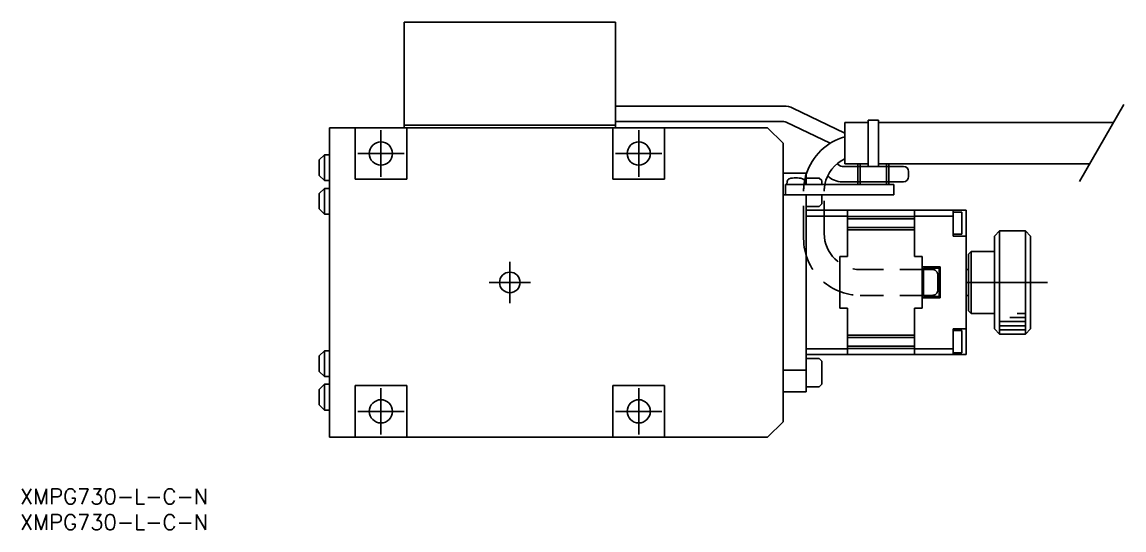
# Model space of a CAD drawing. Extents: x -2 to 328, y -8 to 323.
# Drawn here: x 0.4 to 214.1, y -8 to 90.5 of the extents above; entities that cross this region are included whole.
import ezdxf

# ---------------------------------------------------------------- set-up
doc = ezdxf.new("R2010")
doc.units = 0
doc.header["$LTSCALE"] = 0.5
doc.linetypes.add('CENTER', pattern=[50.8, 31.75, -6.35, 6.35, -6.35])
doc.linetypes.add('DASHED', pattern=[19.05, 12.7, -6.35])
for name, color, linetype in [('MSM_CENTER', 1, 'CENTER'), ('MSM_CONTINUOUS', 7, 'CONTINUOUS'), ('MSM_DASHED', 4, 'DASHED'), ('MSM_NARROW', 5, 'CONTINUOUS'), ('MSM_PART_NUMBER', 7, 'CONTINUOUS')]:
    doc.layers.add(name, color=color, linetype=linetype)
doc.styles.get("Standard").update_dxf_attribs({"font": 'txt.shx', "height": 3, "bigfont": 'bigfont.shx'})

# ---------------------------------------------------------------- blocks, each defined once
blk = doc.blocks.new('*U2')
at = {"layer": 'MSM_PART_NUMBER'}
blk.add_text('XMPG730-L-C-N', height=3, dxfattribs=at).set_placement((0, -3))
blk = doc.blocks.new('*U3')
at = {"layer": 'MSM_PART_NUMBER'}
blk.add_text('XMPG730-L-C-N', height=3, dxfattribs=at).set_placement((0, -8))

msp = doc.modelspace()

# ---------------------------------------------------------------- linework, layer by layer
at = {"layer": 'MSM_CENTER'}
for p, q in [((69.999998, 60.5), (69.999998, 69.499999)), ((119.999998, 60.5), (119.999998, 69.499999)), ((74.499997, 65), (65.499998, 65)), ((124.499997, 65), (115.499998, 65)), ((94.999998, 36), (94.999998, 44)), ((90.999998, 40), (98.999998, 40)), ((199.286984, 40), (180.901674, 40)), ((69.999998, 10.5), (69.999998, 19.499999)), ((119.999998, 10.5), (119.999998, 19.499999)), ((74.499997, 15), (65.499998, 15)), ((124.499997, 15), (115.499998, 15))]:
    msp.add_line(p, q, dxfattribs=at)
at = {"layer": 'MSM_CONTINUOUS'}
for p, q in [((74.499997, 90.5), (74.499997, 70)), ((74.499997, 90.5), (115.499997, 90.5)), ((115.499997, 90.5), (115.499997, 70)), ((148.17646, 74.192037), (115.499997, 74.192037)), ((149.903363, 73.800057), (159.999998, 68.967514)), ((148.17646, 71.192037), (115.499997, 71.192037)), ((148.608186, 71.094042), (157.161873, 66.999999)), ((164.499998, 70.999999), (159.999998, 70.999999)), ((159.999998, 70.999999), (159.999998, 62.999999)), ((164.499998, 71.499999), (164.499998, 62.499999)), ((166.499998, 71.499999), (164.499998, 71.499999)), ((166.499998, 71.499999), (166.499998, 62.499999)), ((166.499998, 70.999999), (212.108011, 70.999999)), ((59.999998, 70), (59.999998, 10)), ((144.999998, 70), (59.999998, 70)), ((64.999998, 60), (64.999998, 70)), ((115.499997, 70.5), (74.499997, 70.5)), ((74.999998, 60), (74.999998, 70)), ((114.999998, 60), (114.999998, 70)), ((124.999998, 60), (124.999998, 70)), ((147.999998, 67), (144.999998, 70)), ((147.999998, 67), (147.999998, 13)), ((58.039997, 63.75), (59.039997, 64.75)), ((59.039997, 64.75), (59.999998, 64.75)), ((59.039997, 64.75), (59.039997, 59.75)), ((58.039997, 63.75), (58.039997, 60.75)), ((159.475041, 62.500001), (162.501826, 62.500001)), ((164.499998, 62.999999), (159.999998, 62.999999)), ((162.501826, 59.000001), (162.501826, 63.000001)), ((162.934679, 59.000001), (162.934679, 63.000001)), ((166.499998, 62.499999), (164.499998, 62.499999)), ((166.499998, 62.999999), (207.489209, 62.999999)), ((168.065317, 59.000001), (168.065317, 63.000001)), ((168.499999, 63.000001), (168.499999, 59.000003)), ((168.499999, 62.500001), (171.351835, 62.500001)), ((58.039997, 60.75), (59.039997, 59.75)), ((64.999998, 60), (74.999998, 60)), ((114.999998, 60), (124.999998, 60)), ((152.499998, 61.213203), (147.999998, 61.213203)), ((152.499998, 59.000001), (152.499998, 61.213203)), ((154.999998, 60.25), (152.499998, 60.25)), ((154.999998, 60.25), (155.499998, 59.75)), ((172.351835, 60.521197), (172.351835, 61.500001)), ((58.039997, 57.250001), (59.039997, 58.250001)), ((59.039997, 59.75), (59.999998, 59.75)), ((59.039997, 58.250001), (59.999998, 58.250001)), ((59.039997, 58.250001), (59.039997, 53.250001)), ((148.499998, 59.000001), (148.499998, 57.000001)), ((148.499998, 59.000001), (169.499998, 59.000001)), ((148.803141, 59.607424), (148.749998, 59.000001)), ((152.198043, 59.593855), (152.249998, 59.000001)), ((155.499998, 59.000001), (155.499998, 59.75)), ((159.475041, 59.521197), (162.501826, 59.521197)), ((168.499999, 59.521197), (171.351835, 59.521197)), ((169.499998, 59.000001), (169.499998, 57.000001)), ((58.039997, 57.250001), (58.039997, 54.250001)), ((147.999998, 57.000001), (169.499998, 57.000001)), ((152.499998, 18.786796), (152.499998, 57.000001)), ((155.499998, 55.249999), (155.499998, 57.000001)), ((58.039997, 54.250001), (59.039997, 53.250001)), ((154.999998, 54.749999), (152.499998, 54.749999)), ((152.499998, 54), (183.499998, 54)), ((155.499998, 55.249999), (154.999998, 54.749999)), ((160.499998, 45), (160.499998, 54)), ((173.499998, 54), (173.499998, 45)), ((180.999998, 54), (180.999998, 49)), ((182.699998, 53.65), (180.999998, 53.65)), ((182.699998, 53.65), (182.699998, 49.35)), ((183.499998, 54), (183.499998, 26)), ((59.039997, 53.250001), (59.999998, 53.250001)), ((160.499998, 52.845233), (152.499998, 52.845233)), ((173.499998, 52.8), (160.499998, 52.8)), ((173.499998, 52.35), (160.499998, 52.35)), ((180.999998, 52.845233), (173.499998, 52.845233)), ((173.499998, 50.65), (160.499998, 50.65)), ((173.499998, 50.2), (160.499998, 50.2)), ((182.699998, 49.35), (180.999998, 49.35)), ((188.999992, 49.00001), (189.999992, 50.000012)), ((194.999991, 50.000023), (189.999992, 50.000012)), ((189.999992, 50.000012), (189.999992, 29.999988)), ((194.999991, 50.000023), (195.999991, 49.000024)), ((194.999991, 29.999977), (194.999991, 50.000023)), ((180.999998, 49), (183.499998, 49)), ((188.999992, 30.999989), (188.999992, 49.00001)), ((195.999991, 49.000024), (195.999991, 31.000024)), ((158.999998, 45), (158.999998, 35)), ((160.499998, 45), (158.999998, 45)), ((174.999998, 45), (173.499998, 45)), ((174.999998, 45), (174.999998, 35)), ((183.999992, 45.5), (184.499992, 46.000001)), ((183.999992, 45.5), (183.999992, 34.5)), ((188.999992, 46.00001), (184.499992, 46.000001)), ((184.499992, 33.999999), (184.499992, 46.000001)), ((174.999998, 43), (178.499998, 43)), ((175.249998, 42.75), (178.249998, 42.75)), ((175.249998, 42.75), (175.249998, 37.25)), ((178.249998, 37.25), (178.249998, 42.75)), ((178.499998, 37), (178.499998, 43)), ((183.499998, 42.5), (183.999992, 42.5)), ((174.999998, 37), (178.499998, 37)), ((175.249998, 37.25), (178.249998, 37.25)), ((183.499998, 37.5), (183.999992, 37.5)), ((160.499998, 35), (158.999998, 35)), ((160.499998, 35), (160.499998, 26)), ((174.999998, 35), (173.499998, 35)), ((173.499998, 26), (173.499998, 35)), ((183.999992, 34.5), (184.499992, 33.999999)), ((188.999992, 33.999989), (184.499992, 33.999999)), ((180.999998, 31), (183.499998, 31)), ((180.999998, 26), (180.999998, 31)), ((182.699998, 30.65), (180.999998, 30.65)), ((182.699998, 26.35), (182.699998, 30.65)), ((188.999992, 30.999989), (189.999992, 29.999988)), ((194.999991, 29.999977), (189.999992, 29.999988)), ((194.999991, 29.999977), (195.999991, 30.999975)), ((173.499998, 29.8), (160.499998, 29.8)), ((173.499998, 29.35), (160.499998, 29.35)), ((58.039997, 25.749999), (59.039997, 26.749999)), ((58.039997, 25.749999), (58.039997, 22.749999)), ((59.039997, 26.749999), (59.999998, 26.749999)), ((59.039997, 26.749999), (59.039997, 21.749999)), ((160.499998, 27.154767), (152.499998, 27.154767)), ((183.499998, 26), (152.499998, 26)), ((173.499998, 27.65), (160.499998, 27.65)), ((173.499998, 27.2), (160.499998, 27.2)), ((180.999998, 27.154767), (173.499998, 27.154767)), ((182.699998, 26.35), (180.999998, 26.35)), ((154.999998, 25.250001), (152.499998, 25.250001)), ((155.499998, 24.750001), (154.999998, 25.250001)), ((155.499998, 24.750001), (155.499998, 20.25)), ((58.039997, 22.749999), (59.039997, 21.749999)), ((59.039997, 21.749999), (59.999998, 21.749999)), ((152.499998, 23), (147.999998, 23)), ((58.039997, 19.249998), (59.039997, 20.249998)), ((58.039997, 19.249998), (58.039997, 16.249998)), ((59.039997, 20.249998), (59.999998, 20.249998)), ((59.039997, 20.249998), (59.039997, 15.249998)), ((64.999998, 20), (74.999998, 20)), ((64.999998, 10), (64.999998, 20)), ((74.999998, 10), (74.999998, 20)), ((114.999998, 20), (124.999998, 20)), ((114.999998, 10), (114.999998, 20)), ((124.999998, 10), (124.999998, 20)), ((154.999998, 19.75), (152.499998, 19.75)), ((154.999998, 19.75), (155.499998, 20.25)), ((152.499998, 18.786796), (147.999998, 18.786796)), ((58.039997, 16.249998), (59.039997, 15.249998)), ((59.039997, 15.249998), (59.999998, 15.249998)), ((147.999998, 13), (144.999998, 10)), ((144.999998, 10), (59.999998, 10))]:
    msp.add_line(p, q, dxfattribs=at)
for centre, radius in [((69.999998, 65), 2.25), ((119.999998, 65), 2.25), ((94.999998, 40), 2), ((69.999998, 15), 2.25), ((119.999998, 15), 2.25)]:
    msp.add_circle(centre, radius, dxfattribs=at)
for centre, radius, start, end in [((148.17646, 70.192037), 4, 64.422869, 90), ((148.17646, 70.192037), 1, 64.422869, 90), ((162.989056, 57.670265), 11, 105.767387, 162.46835588), ((162.989056, 57.670265), 7, 115.277844, 169.04941675), ((159.475041, 63.500001), 1, 204.051812, 270), ((171.351835, 61.500001), 1, 0, 90), ((149.380934, 59.556874), 0.58, 106.587281, 175), ((150.499998, 55.800001), 4.5, 73.612313, 106.587281), ((151.600326, 59.541562), 0.6, 5, 73.612313), ((159.475041, 63.521197), 4, 225.391981, 270), ((171.351835, 60.521197), 1, 270, 0)]:
    msp.add_arc(centre, radius, start, end, dxfattribs=at)
at = {"layer": 'MSM_DASHED'}
for p, q in [((162.501826, 62.500001), (168.499999, 62.500001)), ((162.501826, 59.521197), (168.499999, 59.521197)), ((151.989056, 48.5), (151.989056, 57.673581)), ((155.989056, 49.5), (155.989056, 57.670265)), ((176.999998, 42.5), (162.989056, 42.5)), ((177.999998, 41.5), (177.999998, 38.5)), ((176.999998, 37.5), (162.989056, 37.5))]:
    msp.add_line(p, q, dxfattribs=at)
for centre, radius, start, end in [((162.989056, 57.670265), 11, 162.46835588, 180.00001985), ((162.989056, 57.670265), 7, 169.04941675, 180), ((162.989056, 49.5), 7, 180, 270), ((162.989056, 48.5), 11, 180, 270), ((176.999998, 41.5), 1, 0, 90), ((176.999998, 38.5), 1, 270, 0)]:
    msp.add_arc(centre, radius, start, end, dxfattribs=at)
at = {"layer": 'MSM_NARROW'}
for p, q in [((205.527095, 59.601518), (214.126597, 74.496292)), ((194.999997, 32.399977), (189.999997, 32.399988)), ((194.999998, 33.199977), (192.004982, 33.199983)), ((195, 33.999977), (193.405171, 33.99998)), ((194.999993, 30.799977), (189.999993, 30.799988)), ((194.999995, 31.599977), (189.999995, 31.599988))]:
    msp.add_line(p, q, dxfattribs=at)

# ---------------------------------------------------------------- block references
at = {"layer": 'MSM_CONTINUOUS'}
for name in ['*U2', '*U3']:
    msp.add_blockref(name, (0, 0), dxfattribs=at)

doc.saveas('drawing.dxf')
